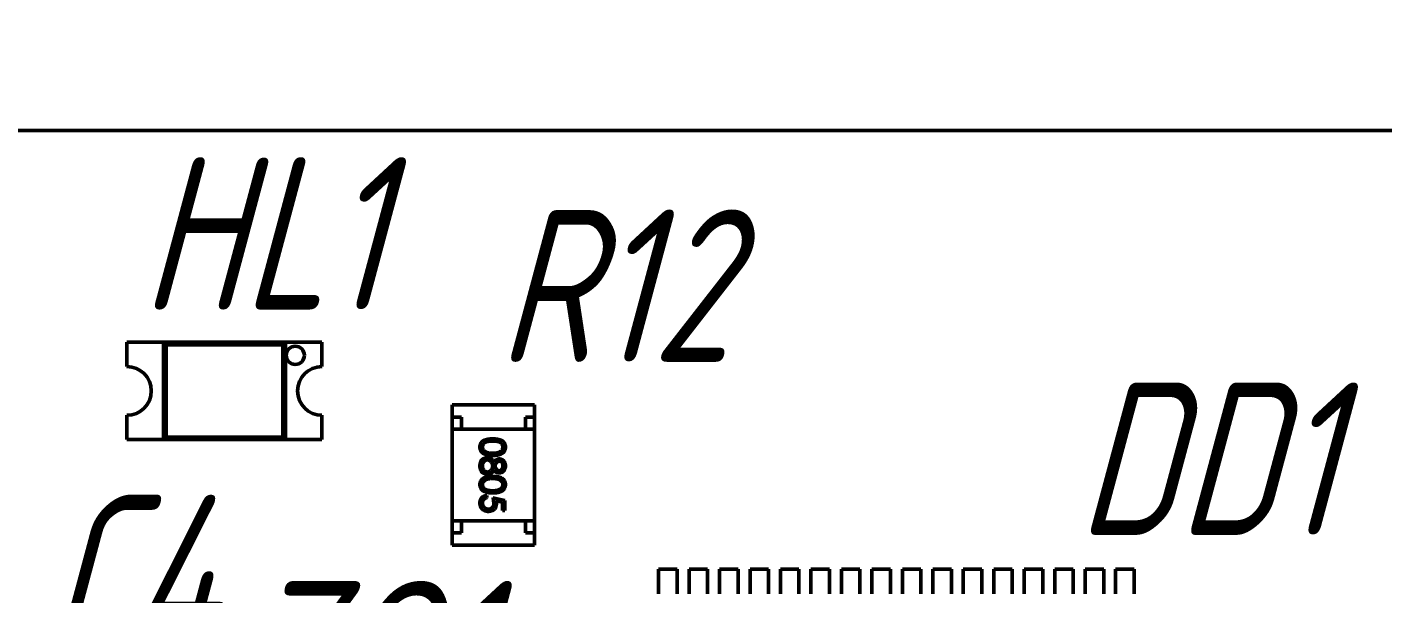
# Model space of a CAD drawing. Header units: millimetres. Extents: x -194 to 1085, y -28 to 392.
# Drawn here: x 626.27 to 670.77, y 318.46 to 337.05 of the extents above; entities that cross this region are included whole.
import ezdxf

# ---------------------------------------------------------------- set-up
doc = ezdxf.new("R2010")
doc.units = ezdxf.units.MM
doc.layers.add('Tonk', color=7, linetype='Continuous', lineweight=15)
doc.layers.add('Видимый контур (ГОСТ)', color=7, linetype='Continuous', lineweight=50)
doc.styles.get("Standard").update_dxf_attribs({"font": '', "width": 0.8, "oblique": 15})
doc.styles.get('Standard').set_extended_font_data('GOST type B')
doc.dimstyles.new('ISO-25', dxfattribs={"dimtxt": 3.5, "dimasz": 4, "dimexe": 1.25, "dimexo": 0, "dimtad": 1, "dimtxsty": 'Standard', "dimcen": 2.5, "dimadec": 0, "dimazin": 0, "dimtfac": 1, "dimtmove": 0, "dimatfit": 3, "dimfxl": 1, "dimarcsym": 0})

# ---------------------------------------------------------------- blocks, each defined once
blk = doc.blocks.new('*D68')
at = {"layer": 'Defpoints', "color": 0, "transparency": 16777216}
for p in [(824.285, 360.635), (595.938, 324.786), (824.285, 322.368)]:
    blk.add_point(p, dxfattribs=at)
at = {"layer": 'Tonk', "color": 0, "lineweight": -2, "transparency": 16777216}
for p, q in [((595.938, 324.786), (595.938, 361.885)), ((824.285, 322.368), (824.285, 361.885)), ((599.938, 360.635), (820.285, 360.635))]:
    blk.add_line(p, q, dxfattribs=at)
at = {"layer": 'Tonk', "color": 0, "transparency": 16777216}
for points in [[(599.938, 361.301), (599.938, 359.968), (595.938, 360.635)], [(820.285, 361.301), (820.285, 359.968), (824.285, 360.635)]]:
    blk.add_solid(points, dxfattribs=at)
at = {"layer": 'Tonk', "color": 0, "transparency": 16777216, "insert": (709.652, 366.26), "char_height": 10, "attachment_point": 5}
blk.add_mtext('120*', dxfattribs=at)
blk = doc.blocks.new('*D69')
at = {"layer": 'Defpoints', "color": 0, "transparency": 16777216}
for p in [(604.798, 333.644), (546.471, 226.236), (640.469, 226.236)]:
    blk.add_point(p, dxfattribs=at)
at = {"layer": 'Tonk', "color": 0, "lineweight": -2, "transparency": 16777216}
for p, q in [((604.798, 333.644), (545.221, 333.644)), ((546.471, 329.644), (546.471, 230.236)), ((640.469, 226.236), (545.221, 226.236))]:
    blk.add_line(p, q, dxfattribs=at)
at = {"layer": 'Tonk', "color": 0, "transparency": 16777216}
for points in [[(545.804, 329.644), (547.137, 329.644), (546.471, 333.644)], [(545.804, 230.236), (547.137, 230.236), (546.471, 226.236)]]:
    blk.add_solid(points, dxfattribs=at)
at = {"layer": 'Tonk', "color": 0, "transparency": 16777216, "insert": (540.846, 278.93), "char_height": 10, "attachment_point": 5, "rotation": 90}
blk.add_mtext('57*', dxfattribs=at)
blk = doc.blocks.new('*D74')
at = {"layer": 'Defpoints', "color": 0, "transparency": 16777216}
for p in [(812.928, 346.323), (601.248, 330.656), (812.928, 330.656)]:
    blk.add_point(p, dxfattribs=at)
at = {"layer": 'Tonk', "color": 0, "lineweight": -2, "transparency": 16777216}
for p, q in [((601.248, 330.656), (601.248, 347.573)), ((812.928, 330.656), (812.928, 347.573)), ((605.248, 346.323), (808.928, 346.323))]:
    blk.add_line(p, q, dxfattribs=at)
at = {"layer": 'Tonk', "color": 0, "transparency": 16777216}
for points in [[(605.248, 346.99), (605.248, 345.657), (601.248, 346.323)], [(808.928, 346.99), (808.928, 345.657), (812.928, 346.323)]]:
    blk.add_solid(points, dxfattribs=at)
at = {"layer": 'Tonk', "color": 0, "transparency": 16777216, "insert": (707.088, 351.948), "char_height": 10, "attachment_point": 5}
blk.add_mtext('110*', dxfattribs=at)

msp = doc.modelspace()

# ---------------------------------------------------------------- linework, layer by layer
at = {"layer": 'Видимый контур (ГОСТ)'}
for p, q in [((604.60784, 333.6561), (810.92784, 333.6561)), ((629.54792, 325.91627), (629.54792, 326.71627)), ((629.54792, 326.71627), (630.74792, 326.71627)), ((630.74792, 326.71627), (634.74792, 326.71627)), ((630.74792, 323.51627), (630.74792, 326.71627)), ((630.74792, 326.71627), (630.83178, 326.63242)), ((630.83178, 326.63242), (634.66407, 326.63242)), ((630.83178, 323.60012), (630.83178, 326.63242)), ((634.66407, 326.63242), (634.74792, 326.71627)), ((634.66407, 323.60012), (634.66407, 326.63242)), ((635.94792, 326.71627), (634.74792, 326.71627)), ((634.74792, 326.71627), (634.74792, 323.51627)), ((635.94792, 325.91627), (635.94792, 326.71627)), ((640.22784, 324.65609), (642.92784, 324.65609)), ((640.22784, 324.65609), (640.22784, 324.25609)), ((642.92784, 324.65609), (642.92784, 324.25609)), ((629.54792, 324.31627), (629.54792, 323.51627)), ((635.94792, 323.51627), (635.94792, 324.31627)), ((640.22784, 324.25609), (640.22784, 323.85609)), ((640.52784, 324.25609), (640.22784, 324.25609)), ((640.52784, 323.85609), (640.52784, 324.25609)), ((642.62784, 324.25609), (642.62784, 323.85609)), ((642.92784, 324.25609), (642.62784, 324.25609)), ((642.92784, 323.85609), (642.92784, 324.25609)), ((629.54792, 323.51627), (630.74792, 323.51627)), ((630.83178, 323.60012), (630.74792, 323.51627)), ((634.74792, 323.51627), (630.74792, 323.51627)), ((634.66407, 323.60012), (630.83178, 323.60012)), ((634.74792, 323.51627), (634.66407, 323.60012)), ((634.74792, 323.51627), (635.94792, 323.51627)), ((642.92784, 323.85609), (640.22784, 323.85609)), ((640.22784, 320.85609), (640.22784, 323.85609)), ((640.52784, 323.85609), (642.62784, 323.85609)), ((642.92784, 320.85609), (642.92784, 323.85609)), ((641.35732, 321.68491), (641.35732, 321.61312)), ((641.55219, 321.60286), (641.95219, 321.52081)), ((641.87014, 321.46472), (641.65972, 321.50783)), ((641.87014, 321.19261), (641.87014, 321.46472)), ((641.95219, 321.52081), (641.95219, 321.19261)), ((640.22784, 320.85609), (640.22784, 320.45609)), ((642.92784, 320.85609), (640.22784, 320.85609)), ((640.52784, 320.85609), (642.62784, 320.85609)), ((640.52784, 320.45609), (640.52784, 320.85609)), ((641.95219, 321.19261), (641.87014, 321.19261)), ((642.62784, 320.85609), (642.62784, 320.45609)), ((642.92784, 320.45609), (642.92784, 320.85609)), ((640.22784, 320.45609), (640.52784, 320.45609)), ((640.22784, 320.05609), (640.22784, 320.45609)), ((642.62784, 320.45609), (642.92784, 320.45609)), ((642.92784, 320.05609), (642.92784, 320.45609)), ((640.22784, 320.05609), (642.92784, 320.05609)), ((646.99785, 319.26791), (647.60585, 319.26791)), ((646.99785, 319.01391), (646.99785, 319.26791)), ((647.60585, 319.26791), (647.60585, 319.01391)), ((647.99785, 319.26791), (648.60585, 319.26791)), ((647.99785, 319.01391), (647.99785, 319.26791)), ((648.60585, 319.26791), (648.60585, 319.01391)), ((648.99785, 319.26791), (649.60585, 319.26791)), ((648.99785, 319.01391), (648.99785, 319.26791)), ((649.60585, 319.26791), (649.60585, 319.01391)), ((649.99785, 319.26791), (650.60585, 319.26791)), ((649.99785, 319.01391), (649.99785, 319.26791)), ((650.60585, 319.26791), (650.60585, 319.01391)), ((650.99785, 319.26791), (651.60585, 319.26791)), ((650.99785, 319.01391), (650.99785, 319.26791)), ((651.60585, 319.26791), (651.60585, 319.01391)), ((651.99785, 319.26791), (652.60585, 319.26791)), ((651.99785, 319.01391), (651.99785, 319.26791)), ((652.60585, 319.26791), (652.60585, 319.01391)), ((652.99785, 319.26791), (653.60585, 319.26791)), ((652.99785, 319.01391), (652.99785, 319.26791)), ((653.60585, 319.26791), (653.60585, 319.01391)), ((653.99785, 319.26791), (654.60585, 319.26791)), ((653.99785, 319.01391), (653.99785, 319.26791)), ((654.60585, 319.26791), (654.60585, 319.01391)), ((654.99785, 319.26791), (655.60585, 319.26791)), ((654.99785, 319.01391), (654.99785, 319.26791)), ((655.60585, 319.26791), (655.60585, 319.01391)), ((655.99785, 319.26791), (656.60585, 319.26791)), ((655.99785, 319.01391), (655.99785, 319.26791)), ((656.60585, 319.26791), (656.60585, 319.01391)), ((656.99785, 319.26791), (657.60585, 319.26791)), ((656.99785, 319.01391), (656.99785, 319.26791)), ((657.60585, 319.26791), (657.60585, 319.01391)), ((657.99785, 319.26791), (658.60585, 319.26791)), ((657.99785, 319.01391), (657.99785, 319.26791)), ((658.60585, 319.26791), (658.60585, 319.01391)), ((658.99785, 319.26791), (659.60585, 319.26791)), ((658.99785, 319.01391), (658.99785, 319.26791)), ((659.60585, 319.26791), (659.60585, 319.01391)), ((659.99785, 319.26791), (660.60585, 319.26791)), ((659.99785, 319.01391), (659.99785, 319.26791)), ((660.60585, 319.26791), (660.60585, 319.01391)), ((660.99785, 319.26791), (661.60585, 319.26791)), ((660.99785, 319.01391), (660.99785, 319.26791)), ((661.60585, 319.26791), (661.60585, 319.01391)), ((661.99785, 319.26791), (662.60585, 319.26791)), ((661.99785, 319.01391), (661.99785, 319.26791)), ((662.60585, 319.26791), (662.60585, 319.01391)), ((646.99785, 318.55391), (646.99785, 319.01391)), ((647.60585, 319.01391), (647.60585, 318.55391)), ((647.99785, 318.55391), (647.99785, 319.01391)), ((648.60585, 319.01391), (648.60585, 318.55391)), ((648.99785, 318.55391), (648.99785, 319.01391)), ((649.60585, 319.01391), (649.60585, 318.55391)), ((649.99785, 318.55391), (649.99785, 319.01391)), ((650.60585, 319.01391), (650.60585, 318.55391)), ((650.99785, 318.55391), (650.99785, 319.01391)), ((651.60585, 319.01391), (651.60585, 318.55391)), ((651.99785, 318.55391), (651.99785, 319.01391)), ((652.60585, 319.01391), (652.60585, 318.55391)), ((652.99785, 318.55391), (652.99785, 319.01391)), ((653.60585, 319.01391), (653.60585, 318.55391)), ((653.99785, 318.55391), (653.99785, 319.01391)), ((654.60585, 319.01391), (654.60585, 318.55391)), ((654.99785, 318.55391), (654.99785, 319.01391)), ((655.60585, 319.01391), (655.60585, 318.55391)), ((655.99785, 318.55391), (655.99785, 319.01391)), ((656.60585, 319.01391), (656.60585, 318.55391)), ((656.99785, 318.55391), (656.99785, 319.01391)), ((657.60585, 319.01391), (657.60585, 318.55391)), ((657.99785, 318.55391), (657.99785, 319.01391)), ((658.60585, 319.01391), (658.60585, 318.55391)), ((658.99785, 318.55391), (658.99785, 319.01391)), ((659.60585, 319.01391), (659.60585, 318.55391)), ((659.99785, 318.55391), (659.99785, 319.01391)), ((660.60585, 319.01391), (660.60585, 318.55391)), ((660.99785, 318.55391), (660.99785, 319.01391)), ((661.60585, 319.01391), (661.60585, 318.55391)), ((661.99785, 318.55391), (661.99785, 319.01391)), ((662.60585, 319.01391), (662.60585, 318.55391)), ((646.99785, 318.45558), (646.99785, 318.55391)), ((647.60585, 318.55391), (647.60585, 318.45558)), ((647.99785, 318.45558), (647.99785, 318.55391)), ((648.60585, 318.55391), (648.60585, 318.45558)), ((648.99785, 318.45558), (648.99785, 318.55391)), ((649.60585, 318.55391), (649.60585, 318.45558)), ((649.99785, 318.45558), (649.99785, 318.55391)), ((650.60585, 318.55391), (650.60585, 318.45558)), ((650.99785, 318.45558), (650.99785, 318.55391)), ((651.60585, 318.55391), (651.60585, 318.45558)), ((651.99785, 318.45558), (651.99785, 318.55391)), ((652.60585, 318.55391), (652.60585, 318.45558)), ((652.99785, 318.45558), (652.99785, 318.55391)), ((653.60585, 318.55391), (653.60585, 318.45558)), ((653.99785, 318.45558), (653.99785, 318.55391)), ((654.60585, 318.55391), (654.60585, 318.45558)), ((654.99785, 318.45558), (654.99785, 318.55391)), ((655.60585, 318.55391), (655.60585, 318.45558)), ((655.99785, 318.45558), (655.99785, 318.55391)), ((656.60585, 318.55391), (656.60585, 318.45558)), ((656.99785, 318.45558), (656.99785, 318.55391)), ((657.60585, 318.55391), (657.60585, 318.45558)), ((657.99785, 318.45558), (657.99785, 318.55391)), ((658.60585, 318.55391), (658.60585, 318.45558)), ((658.99785, 318.45558), (658.99785, 318.55391)), ((659.60585, 318.55391), (659.60585, 318.45558)), ((659.99785, 318.45558), (659.99785, 318.55391)), ((660.60585, 318.55391), (660.60585, 318.45558)), ((660.99785, 318.45558), (660.99785, 318.55391)), ((661.60585, 318.55391), (661.60585, 318.45558)), ((661.99785, 318.45558), (661.99785, 318.55391)), ((662.60585, 318.55391), (662.60585, 318.45558))]:
    msp.add_line(p, q, dxfattribs=at)
msp.add_circle((635.07347, 326.28384), 0.29882, dxfattribs=at)
for centre, start, end in [((629.54792, 325.11627), 270.000005, 90.000005), ((635.94792, 325.11627), 90.000005, 270.000005)]:
    msp.add_arc(centre, 0.8, start, end, dxfattribs=at)
for points, knots in [([(641.13168, 323.27386), (641.13178, 323.28017), (641.13199, 323.29261), (641.13417, 323.31104), (641.13766, 323.32893), (641.14256, 323.34637), (641.14855, 323.36345), (641.15636, 323.37993), (641.16535, 323.396), (641.17559, 323.4116), (641.18732, 323.42646), (641.20029, 323.44066), (641.21483, 323.45383), (641.23071, 323.46609), (641.24779, 323.47774), (641.26629, 323.48846), (641.28613, 323.49837), (641.30746, 323.50743), (641.33059, 323.51547), (641.35576, 323.52256), (641.38322, 323.52817), (641.41273, 323.53296), (641.44443, 323.53683), (641.47833, 323.53947), (641.5144, 323.5411), (641.53915, 323.54125), (641.55187, 323.54132)], [0, 0, 0, 0, 0.03378715, 0.06662166, 0.09928488, 0.13136117, 0.16358519, 0.19610393, 0.22890225, 0.26215806, 0.29599122, 0.33021785, 0.36505983, 0.40095074, 0.43762038, 0.47570753, 0.51538069, 0.55641354, 0.59976483, 0.64642416, 0.69643144, 0.74978152, 0.80657331, 0.86743553, 0.93188675, 1, 1, 1, 1]), ([(641.55187, 323.54132), (641.56469, 323.54125), (641.5896, 323.5411), (641.62589, 323.53948), (641.65994, 323.53679), (641.69174, 323.5331), (641.72131, 323.52861), (641.74857, 323.52262), (641.77363, 323.51581), (641.79659, 323.50791), (641.81775, 323.499), (641.8375, 323.4893), (641.85582, 323.47843), (641.873, 323.467), (641.88875, 323.45457), (641.90329, 323.44147), (641.9163, 323.4272), (641.92815, 323.41225), (641.93854, 323.39647), (641.94769, 323.38033), (641.95551, 323.3637), (641.96165, 323.34654), (641.96673, 323.32901), (641.9702, 323.31104), (641.97239, 323.29261), (641.97259, 323.28017), (641.9727, 323.27386)], [0, 0, 0, 0, 0.06859462, 0.13324604, 0.19431259, 0.25127922, 0.30451344, 0.35423491, 0.40048059, 0.44341075, 0.48401487, 0.5232523, 0.56104237, 0.59790024, 0.63351849, 0.66831435, 0.70249567, 0.73668535, 0.77029317, 0.80343726, 0.83591295, 0.86846025, 0.90084654, 0.93346652, 0.96625758, 1, 1, 1, 1]), ([(641.55187, 322.99773), (641.53963, 322.99788), (641.5158, 322.99817), (641.48093, 322.99968), (641.44802, 323.00264), (641.41698, 323.00634), (641.38793, 323.01148), (641.36079, 323.01779), (641.33543, 323.02479), (641.31207, 323.03344), (641.29036, 323.0429), (641.2701, 323.0532), (641.25109, 323.06424), (641.23349, 323.07626), (641.21717, 323.08907), (641.20243, 323.10295), (641.1889, 323.1175), (641.17687, 323.13291), (641.16634, 323.149), (641.15692, 323.16545), (641.14932, 323.18254), (641.1428, 323.1999), (641.13781, 323.21775), (641.13437, 323.2361), (641.13195, 323.25483), (641.13177, 323.26749), (641.13168, 323.27386)], [0, 0, 0, 0, 0.06506329, 0.12677317, 0.18551576, 0.24076468, 0.2929798, 0.34225037, 0.38891929, 0.43277566, 0.47462843, 0.51477469, 0.55360589, 0.59142641, 0.62802812, 0.66380363, 0.69898434, 0.73359149, 0.76762847, 0.80120835, 0.83426384, 0.86698069, 0.89971974, 0.93270191, 0.96617588, 1, 1, 1, 1]), ([(641.55219, 323.46953), (641.5415, 323.4695), (641.52076, 323.46945), (641.49063, 323.46806), (641.46252, 323.46618), (641.43641, 323.46375), (641.41237, 323.46013), (641.39025, 323.45609), (641.37017, 323.45116), (641.35198, 323.44533), (641.33537, 323.4387), (641.31992, 323.43145), (641.30544, 323.42366), (641.29206, 323.41495), (641.27974, 323.40546), (641.26826, 323.39541), (641.25802, 323.38442), (641.24574, 323.36922), (641.23305, 323.34915), (641.222, 323.32387), (641.21505, 323.29789), (641.21417, 323.28025), (641.21373, 323.27145)], [0, 0, 0, 0, 0.07295107, 0.14158369, 0.20592646, 0.26530136, 0.32059723, 0.3718165, 0.41878977, 0.46169873, 0.50213358, 0.54080432, 0.57818053, 0.61429687, 0.64967824, 0.68429946, 0.71835895, 0.75208086, 0.81765244, 0.87972208, 0.93996556, 1, 1, 1, 1]), ([(641.21373, 323.27145), (641.21409, 323.26259), (641.21482, 323.24489), (641.22186, 323.21903), (641.23248, 323.19393), (641.24504, 323.17426), (641.257, 323.15929), (641.2672, 323.14857), (641.27862, 323.13872), (641.29094, 323.12939), (641.3044, 323.12083), (641.31892, 323.11304), (641.33456, 323.10593), (641.34548, 323.10189), (641.35107, 323.09982)], [0, 0, 0, 0, 0.1128134, 0.22539388, 0.33959481, 0.45967541, 0.52173519, 0.58392584, 0.64817414, 0.71388104, 0.78100445, 0.85145093, 0.92405069, 1, 1, 1, 1]), ([(641.35107, 323.09982), (641.3582, 323.09741), (641.3727, 323.09251), (641.39518, 323.0862), (641.41877, 323.08123), (641.44332, 323.07676), (641.46903, 323.0737), (641.49579, 323.07125), (641.52365, 323.0698), (641.54257, 323.06962), (641.55219, 323.06953)], [0, 0, 0, 0, 0.11058834, 0.22454175, 0.34250349, 0.4643241, 0.59075603, 0.72222748, 0.85884284, 1, 1, 1, 1]), ([(641.9727, 323.27386), (641.97259, 323.26749), (641.97237, 323.25484), (641.97024, 323.23613), (641.9667, 323.21786), (641.96169, 323.2001), (641.95547, 323.1827), (641.94768, 323.1658), (641.93861, 323.14929), (641.92796, 323.13344), (641.91607, 323.11808), (641.90264, 323.10358), (641.8878, 323.08994), (641.8717, 323.07698), (641.85403, 323.06508), (641.83511, 323.05375), (641.8146, 323.04361), (641.79284, 323.03384), (641.76924, 323.02541), (641.74392, 323.01781), (641.71659, 323.01166), (641.68739, 323.00655), (641.65621, 323.00258), (641.62312, 322.99969), (641.5881, 322.99817), (641.56416, 322.99788), (641.55187, 322.99773)], [0, 0, 0, 0, 0.03378812, 0.06719393, 0.09986241, 0.13256661, 0.16515117, 0.19791319, 0.231319, 0.26508328, 0.29925531, 0.33439857, 0.36994282, 0.40628356, 0.44406382, 0.48299771, 0.52335445, 0.56553659, 0.60961292, 0.65639081, 0.70588549, 0.7583245, 0.81383178, 0.87279456, 0.93472223, 1, 1, 1, 1]), ([(641.89065, 323.27145), (641.89019, 323.2803), (641.88926, 323.29801), (641.8827, 323.32417), (641.87127, 323.34925), (641.85871, 323.36919), (641.84674, 323.38447), (641.83637, 323.39523), (641.82502, 323.40532), (641.81259, 323.41462), (641.79922, 323.42333), (641.78482, 323.43132), (641.76932, 323.43853), (641.75272, 323.44517), (641.73453, 323.45102), (641.71447, 323.45584), (641.69242, 323.46029), (641.66826, 323.46345), (641.64214, 323.46625), (641.61396, 323.46805), (641.58377, 323.46945), (641.56293, 323.4695), (641.55219, 323.46953)], [0, 0, 0, 0, 0.06038662, 0.12088325, 0.18275462, 0.24781103, 0.2812991, 0.31508762, 0.3497024, 0.38485658, 0.4209662, 0.45851119, 0.49717472, 0.53760205, 0.58050302, 0.62746754, 0.67838821, 0.73398322, 0.7937467, 0.85771367, 0.92669786, 1, 1, 1, 1]), ([(641.55219, 323.06953), (641.5618, 323.06965), (641.58061, 323.0699), (641.60816, 323.07084), (641.63432, 323.07327), (641.65922, 323.07597), (641.6827, 323.07994), (641.70498, 323.08423), (641.72577, 323.08999), (641.74539, 323.09614), (641.76363, 323.10319), (641.78057, 323.11094), (641.79629, 323.11922), (641.81075, 323.12821), (641.82402, 323.13781), (641.83582, 323.14827), (641.84653, 323.15917), (641.85875, 323.17444), (641.87121, 323.19444), (641.88267, 323.21932), (641.88926, 323.24521), (641.89019, 323.26271), (641.89065, 323.27145)], [0, 0, 0, 0, 0.0656812, 0.12848646, 0.18817513, 0.24510613, 0.29944842, 0.35082294, 0.39994168, 0.44667174, 0.49125453, 0.53337634, 0.57385275, 0.61252631, 0.64959714, 0.68553204, 0.72010579, 0.75383766, 0.81892542, 0.88049346, 0.94031133, 1, 1, 1, 1]), ([(641.13168, 322.65527), (641.13194, 322.66601), (641.13245, 322.68692), (641.13592, 322.71736), (641.14201, 322.74573), (641.15034, 322.7722), (641.16118, 322.79661), (641.17467, 322.81889), (641.19026, 322.83937), (641.20841, 322.85741), (641.22785, 322.87343), (641.24791, 322.88751), (641.26859, 322.8992), (641.28957, 322.90911), (641.31116, 322.91669), (641.33324, 322.92194), (641.35577, 322.92527), (641.37098, 322.92572), (641.37863, 322.92594)], [0, 0, 0, 0, 0.07855643, 0.15286284, 0.22355969, 0.29037494, 0.35540307, 0.41829116, 0.48038856, 0.54307262, 0.60492394, 0.66439831, 0.72194255, 0.77837489, 0.83382994, 0.88886124, 0.94408894, 1, 1, 1, 1]), ([(641.2195, 322.44293), (641.2125, 322.44929), (641.1986, 322.46194), (641.18056, 322.4836), (641.16539, 322.50738), (641.15303, 322.53317), (641.14341, 322.56092), (641.1365, 322.59061), (641.13254, 322.62231), (641.13197, 322.64409), (641.13168, 322.65527)], [0, 0, 0, 0, 0.11928345, 0.23709288, 0.35479604, 0.4745763, 0.59746007, 0.72492615, 0.8588832, 1, 1, 1, 1]), ([(641.37623, 322.85414), (641.36904, 322.85383), (641.35479, 322.85321), (641.33372, 322.84831), (641.31333, 322.84044), (641.29378, 322.82946), (641.2755, 322.81587), (641.25957, 322.79915), (641.24542, 322.78036), (641.23397, 322.75884), (641.22483, 322.73534), (641.21853, 322.70985), (641.21436, 322.68275), (641.21394, 322.66404), (641.21373, 322.65446)], [0, 0, 0, 0, 0.07489821, 0.14859629, 0.22447123, 0.30232274, 0.38191862, 0.4611487, 0.54241712, 0.62671608, 0.71459683, 0.80490292, 0.90012725, 1, 1, 1, 1]), ([(641.21373, 322.65446), (641.21387, 322.64698), (641.21415, 322.63239), (641.21662, 322.61112), (641.22054, 322.59104), (641.22624, 322.5722), (641.2332, 322.55438), (641.24216, 322.53789), (641.25234, 322.52231), (641.26442, 322.5084), (641.27733, 322.49573), (641.291, 322.48468), (641.30505, 322.47509), (641.3198, 322.46756), (641.33498, 322.46155), (641.35071, 322.45722), (641.36705, 322.45455), (641.37814, 322.45428), (641.38376, 322.45414)], [0, 0, 0, 0, 0.07655893, 0.14916135, 0.21882685, 0.28556714, 0.35031311, 0.41412515, 0.47717916, 0.54036802, 0.60220239, 0.66203365, 0.71993441, 0.77590743, 0.83111486, 0.88666745, 0.94255236, 1, 1, 1, 1]), ([(641.55219, 322.64982), (641.55206, 322.65693), (641.55181, 322.67089), (641.54905, 322.69134), (641.5452, 322.71096), (641.53937, 322.72969), (641.53178, 322.74753), (641.52265, 322.76456), (641.51186, 322.78067), (641.49955, 322.79562), (641.48628, 322.80927), (641.47223, 322.82124), (641.45766, 322.83142), (641.4424, 322.83961), (641.42675, 322.84633), (641.41034, 322.85074), (641.39347, 322.85357), (641.38201, 322.85395), (641.37623, 322.85414)], [0, 0, 0, 0, 0.07126869, 0.13981179, 0.20649743, 0.27153524, 0.33608183, 0.40052839, 0.46498384, 0.53005031, 0.59442341, 0.65558271, 0.71484911, 0.77211506, 0.82899921, 0.88512216, 0.94207935, 1, 1, 1, 1]), ([(641.37863, 322.92594), (641.38424, 322.92581), (641.39534, 322.92555), (641.41173, 322.92374), (641.42768, 322.92083), (641.44326, 322.91689), (641.45834, 322.91154), (641.473, 322.90509), (641.48726, 322.89756), (641.5012, 322.88886), (641.51461, 322.87873), (641.52773, 322.86726), (641.54035, 322.85423), (641.55263, 322.83977), (641.56478, 322.82405), (641.57616, 322.80667), (641.58755, 322.78808), (641.59437, 322.77486), (641.59786, 322.76809)], [0, 0, 0, 0, 0.05885359, 0.11631546, 0.17267484, 0.22878039, 0.28458036, 0.34025651, 0.39662981, 0.45350726, 0.51231819, 0.57264844, 0.63602194, 0.70236295, 0.77148306, 0.84418448, 0.92006979, 1, 1, 1, 1]), ([(641.38376, 322.45414), (641.38922, 322.45435), (641.39998, 322.45476), (641.41592, 322.45735), (641.43133, 322.4619), (641.44638, 322.46815), (641.46077, 322.47647), (641.47488, 322.48626), (641.48831, 322.49807), (641.50117, 322.51143), (641.51306, 322.52598), (641.52358, 322.54144), (641.53243, 322.55771), (641.53964, 322.57473), (641.5453, 322.59248), (641.54926, 322.61095), (641.55175, 322.63014), (641.55204, 322.64319), (641.55219, 322.64982)], [0, 0, 0, 0, 0.05733943, 0.11306333, 0.16918145, 0.22577456, 0.2838263, 0.34345428, 0.40590696, 0.47139226, 0.53800283, 0.60306356, 0.66760183, 0.73222544, 0.79700481, 0.86304799, 0.93035699, 1, 1, 1, 1]), ([(641.59786, 322.76809), (641.60292, 322.77736), (641.61272, 322.79533), (641.63072, 322.81912), (641.65021, 322.83955), (641.67161, 322.85606), (641.69425, 322.86906), (641.71799, 322.87798), (641.74238, 322.88402), (641.75904, 322.88461), (641.76741, 322.88491)], [0, 0, 0, 0, 0.14586006, 0.2824259, 0.4108504, 0.53502942, 0.65470108, 0.77013343, 0.88455584, 1, 1, 1, 1]), ([(641.76629, 322.81312), (641.76211, 322.81296), (641.75386, 322.81265), (641.74166, 322.81025), (641.72968, 322.80667), (641.71819, 322.80104), (641.70681, 322.79428), (641.6958, 322.78594), (641.68514, 322.776), (641.67491, 322.76479), (641.66533, 322.75258), (641.65702, 322.73965), (641.65006, 322.72615), (641.64427, 322.71223), (641.63977, 322.69775), (641.63658, 322.68278), (641.6346, 322.66734), (641.63436, 322.65687), (641.63424, 322.65158)], [0, 0, 0, 0, 0.05456395, 0.1078262, 0.16192371, 0.2175097, 0.27449833, 0.33481476, 0.39755495, 0.46475458, 0.53290121, 0.60009721, 0.66535416, 0.73108363, 0.79688349, 0.86329159, 0.93083122, 1, 1, 1, 1]), ([(641.63424, 322.65158), (641.63444, 322.64478), (641.63484, 322.63125), (641.63853, 322.6113), (641.64433, 322.5919), (641.65228, 322.57326), (641.66225, 322.55587), (641.67419, 322.54036), (641.68782, 322.52688), (641.70293, 322.51555), (641.71901, 322.50677), (641.73515, 322.49994), (641.75151, 322.49595), (641.76248, 322.49543), (641.76789, 322.49517)], [0, 0, 0, 0, 0.08968994, 0.17849401, 0.26683775, 0.35655818, 0.44533425, 0.53080584, 0.61407622, 0.69770709, 0.77914195, 0.85535359, 0.92855682, 1, 1, 1, 1]), ([(641.9727, 322.65046), (641.97237, 322.64029), (641.97172, 322.62023), (641.96628, 322.59074), (641.9572, 322.56253), (641.94488, 322.53569), (641.92971, 322.5107), (641.91133, 322.48862), (641.89073, 322.46912), (641.86766, 322.45298), (641.84327, 322.43969), (641.81776, 322.43043), (641.79167, 322.4245), (641.77401, 322.42375), (641.76517, 322.42338)], [0, 0, 0, 0, 0.08940971, 0.17630576, 0.2626259, 0.34944573, 0.43549826, 0.51892813, 0.60135466, 0.68425642, 0.76580674, 0.84487687, 0.92227979, 1, 1, 1, 1]), ([(641.89065, 322.65446), (641.8905, 322.66008), (641.89021, 322.67106), (641.88869, 322.68715), (641.88573, 322.70246), (641.88179, 322.71714), (641.87646, 322.73099), (641.8702, 322.74419), (641.86259, 322.75652), (641.85405, 322.76814), (641.84466, 322.7786), (641.83487, 322.78788), (641.8245, 322.79559), (641.8138, 322.80213), (641.80246, 322.80689), (641.79081, 322.81044), (641.77873, 322.81285), (641.77047, 322.81303), (641.76629, 322.81312)], [0, 0, 0, 0, 0.07524331, 0.14720881, 0.21644709, 0.28402504, 0.35065545, 0.41503132, 0.47962983, 0.54465163, 0.60804424, 0.66782757, 0.72511425, 0.78099171, 0.835527, 0.88943815, 0.94407209, 1, 1, 1, 1]), ([(641.76741, 322.88491), (641.77594, 322.88454), (641.79307, 322.88379), (641.81858, 322.87771), (641.84364, 322.86781), (641.86812, 322.85434), (641.89119, 322.83757), (641.91189, 322.81744), (641.93002, 322.79445), (641.94523, 322.7687), (641.95762, 322.74099), (641.96616, 322.71175), (641.97175, 322.68149), (641.97238, 322.6609), (641.9727, 322.65046)], [0, 0, 0, 0, 0.07405843, 0.14887035, 0.22666767, 0.30773476, 0.3911572, 0.47392936, 0.55792775, 0.64498929, 0.73336406, 0.82109204, 0.90928721, 1, 1, 1, 1]), ([(641.76789, 322.49517), (641.77169, 322.49529), (641.77924, 322.49553), (641.79038, 322.49752), (641.80126, 322.50081), (641.81199, 322.50526), (641.8224, 322.51111), (641.83266, 322.51805), (641.84253, 322.52648), (641.85226, 322.53594), (641.86126, 322.54667), (641.86918, 322.55865), (641.8759, 322.57182), (641.88136, 322.58617), (641.88546, 322.60165), (641.88854, 322.6182), (641.89027, 322.63595), (641.89052, 322.64816), (641.89065, 322.65446)], [0, 0, 0, 0, 0.05090244, 0.10103404, 0.15108382, 0.20306199, 0.25624843, 0.31084671, 0.3687691, 0.43001504, 0.49251965, 0.55604872, 0.62199568, 0.69019237, 0.76138485, 0.83635622, 0.91548701, 1, 1, 1, 1]), ([(641.13168, 322.04309), (641.13178, 322.0494), (641.13199, 322.06184), (641.13417, 322.08027), (641.13766, 322.09817), (641.14256, 322.11561), (641.14855, 322.13268), (641.15636, 322.14916), (641.16535, 322.16523), (641.17559, 322.18084), (641.18732, 322.1957), (641.20029, 322.20989), (641.21483, 322.22306), (641.23071, 322.23532), (641.24779, 322.24697), (641.26629, 322.25769), (641.28613, 322.2676), (641.30746, 322.27666), (641.33059, 322.2847), (641.35576, 322.29179), (641.38322, 322.2974), (641.41273, 322.30219), (641.44443, 322.30606), (641.47833, 322.3087), (641.5144, 322.31034), (641.53915, 322.31048), (641.55187, 322.31055)], [0, 0, 0, 0, 0.03378715, 0.06662166, 0.09928488, 0.13136117, 0.16358519, 0.19610393, 0.22890225, 0.26215806, 0.29599122, 0.33021785, 0.36505983, 0.40095074, 0.43762038, 0.47570753, 0.51538069, 0.55641354, 0.59976483, 0.64642416, 0.69643144, 0.74978152, 0.80657331, 0.86743553, 0.93188675, 1, 1, 1, 1]), ([(641.55219, 322.23876), (641.5415, 322.23873), (641.52076, 322.23868), (641.49063, 322.2373), (641.46252, 322.23541), (641.43641, 322.23298), (641.41237, 322.22937), (641.39025, 322.22532), (641.37017, 322.22039), (641.35198, 322.21457), (641.33537, 322.20793), (641.31992, 322.20068), (641.30544, 322.1929), (641.29206, 322.18418), (641.27974, 322.17469), (641.26826, 322.16464), (641.25802, 322.15365), (641.24574, 322.13845), (641.23305, 322.11839), (641.222, 322.0931), (641.21505, 322.06712), (641.21417, 322.04948), (641.21373, 322.04068)], [0, 0, 0, 0, 0.07295107, 0.14158369, 0.20592646, 0.26530136, 0.32059723, 0.3718165, 0.41878977, 0.46169873, 0.50213358, 0.54080432, 0.57818053, 0.61429687, 0.64967824, 0.68429946, 0.71835895, 0.75208086, 0.81765244, 0.87972208, 0.93996556, 1, 1, 1, 1]), ([(641.3852, 322.38235), (641.3775, 322.38253), (641.36225, 322.38287), (641.33975, 322.38591), (641.3179, 322.39047), (641.2967, 322.39711), (641.27626, 322.40573), (641.25658, 322.41636), (641.23733, 322.42838), (641.22549, 322.43804), (641.2195, 322.44293)], [0, 0, 0, 0, 0.12815819, 0.25367314, 0.37732531, 0.49938455, 0.62291837, 0.74583939, 0.87139529, 1, 1, 1, 1]), ([(641.59786, 322.537), (641.59445, 322.53045), (641.58779, 322.51768), (641.57707, 322.49949), (641.56576, 322.48287), (641.55442, 322.46735), (641.54259, 322.45321), (641.53024, 322.4406), (641.51768, 322.42922), (641.50468, 322.4193), (641.49128, 322.41057), (641.47746, 322.40302), (641.46323, 322.39657), (641.44845, 322.39146), (641.43332, 322.38725), (641.41767, 322.38435), (641.40158, 322.38279), (641.39071, 322.3825), (641.3852, 322.38235)], [0, 0, 0, 0, 0.07952483, 0.15509998, 0.22721982, 0.2959105, 0.36205588, 0.42552012, 0.48581272, 0.54449471, 0.60145964, 0.65784059, 0.71397447, 0.76946795, 0.82612997, 0.88288536, 0.94070088, 1, 1, 1, 1]), ([(641.55187, 322.31055), (641.56469, 322.31048), (641.5896, 322.31033), (641.62589, 322.30871), (641.65994, 322.30602), (641.69174, 322.30233), (641.72131, 322.29785), (641.74857, 322.29185), (641.77363, 322.28504), (641.79659, 322.27714), (641.81775, 322.26823), (641.8375, 322.25853), (641.85582, 322.24766), (641.873, 322.23624), (641.88875, 322.2238), (641.90329, 322.2107), (641.9163, 322.19643), (641.92815, 322.18148), (641.93854, 322.1657), (641.94769, 322.14956), (641.95551, 322.13293), (641.96165, 322.11577), (641.96673, 322.09824), (641.9702, 322.08027), (641.97239, 322.06184), (641.97259, 322.0494), (641.9727, 322.04309)], [0, 0, 0, 0, 0.06859462, 0.13324604, 0.19431259, 0.25127922, 0.30451344, 0.35423491, 0.40048059, 0.44341075, 0.48401487, 0.5232523, 0.56104237, 0.59790024, 0.63351849, 0.66831435, 0.70249567, 0.73668535, 0.77029317, 0.80343726, 0.83591295, 0.86846025, 0.90084654, 0.93346652, 0.96625758, 1, 1, 1, 1]), ([(641.89065, 322.04068), (641.89019, 322.04953), (641.88926, 322.06724), (641.8827, 322.0934), (641.87127, 322.11848), (641.85871, 322.13842), (641.84674, 322.1537), (641.83637, 322.16446), (641.82502, 322.17456), (641.81259, 322.18385), (641.79922, 322.19256), (641.78482, 322.20055), (641.76932, 322.20776), (641.75272, 322.2144), (641.73453, 322.22025), (641.71447, 322.22507), (641.69242, 322.22952), (641.66826, 322.23268), (641.64214, 322.23548), (641.61396, 322.23728), (641.58377, 322.23868), (641.56293, 322.23873), (641.55219, 322.23876)], [0, 0, 0, 0, 0.06038662, 0.12088325, 0.18275462, 0.24781103, 0.2812991, 0.31508762, 0.3497024, 0.38485658, 0.4209662, 0.45851119, 0.49717472, 0.53760205, 0.58050302, 0.62746754, 0.67838821, 0.73398322, 0.7937467, 0.85771367, 0.92669786, 1, 1, 1, 1]), ([(641.76517, 322.42338), (641.75649, 322.4237), (641.73944, 322.42435), (641.71459, 322.42976), (641.69132, 322.43889), (641.66936, 322.45134), (641.64911, 322.46758), (641.63032, 322.48737), (641.61282, 322.51057), (641.60295, 322.52801), (641.59786, 322.537)], [0, 0, 0, 0, 0.12190404, 0.23941261, 0.3554101, 0.47209073, 0.59285898, 0.71870347, 0.85489238, 1, 1, 1, 1]), ([(641.55187, 321.76697), (641.53963, 321.76711), (641.5158, 321.7674), (641.48093, 321.76891), (641.44802, 321.77187), (641.41698, 321.77557), (641.38793, 321.78071), (641.36079, 321.78702), (641.33543, 321.79402), (641.31207, 321.80267), (641.29036, 321.81214), (641.2701, 321.82243), (641.25109, 321.83347), (641.23349, 321.84549), (641.21717, 321.8583), (641.20243, 321.87218), (641.1889, 321.88673), (641.17687, 321.90214), (641.16634, 321.91823), (641.15692, 321.93468), (641.14932, 321.95177), (641.1428, 321.96913), (641.13781, 321.98698), (641.13437, 322.00533), (641.13195, 322.02406), (641.13177, 322.03672), (641.13168, 322.04309)], [0, 0, 0, 0, 0.06506329, 0.12677317, 0.18551576, 0.24076468, 0.2929798, 0.34225037, 0.38891929, 0.43277566, 0.47462843, 0.51477469, 0.55360589, 0.59142641, 0.62802812, 0.66380363, 0.69898434, 0.73359149, 0.76762847, 0.80120835, 0.83426384, 0.86698069, 0.89971974, 0.93270191, 0.96617588, 1, 1, 1, 1]), ([(641.21373, 322.04068), (641.21409, 322.03182), (641.21482, 322.01412), (641.22186, 321.98827), (641.23248, 321.96316), (641.24504, 321.94349), (641.257, 321.92852), (641.2672, 321.9178), (641.27862, 321.90795), (641.29094, 321.89862), (641.3044, 321.89006), (641.31892, 321.88227), (641.33456, 321.87517), (641.34548, 321.87112), (641.35107, 321.86905)], [0, 0, 0, 0, 0.1128134, 0.22539388, 0.33959481, 0.45967541, 0.52173519, 0.58392584, 0.64817414, 0.71388104, 0.78100445, 0.85145093, 0.92405069, 1, 1, 1, 1]), ([(641.35107, 321.86905), (641.3582, 321.86664), (641.3727, 321.86174), (641.39518, 321.85543), (641.41877, 321.85046), (641.44332, 321.84599), (641.46903, 321.84293), (641.49579, 321.84048), (641.52365, 321.83903), (641.54257, 321.83885), (641.55219, 321.83876)], [0, 0, 0, 0, 0.11058834, 0.22454175, 0.34250349, 0.4643241, 0.59075603, 0.72222748, 0.85884284, 1, 1, 1, 1]), ([(641.9727, 322.04309), (641.97259, 322.03672), (641.97237, 322.02407), (641.97024, 322.00537), (641.9667, 321.98709), (641.96169, 321.96933), (641.95547, 321.95193), (641.94768, 321.93503), (641.93861, 321.91852), (641.92796, 321.90268), (641.91607, 321.88731), (641.90264, 321.87281), (641.8878, 321.85917), (641.8717, 321.84621), (641.85403, 321.83431), (641.83511, 321.82298), (641.8146, 321.81284), (641.79284, 321.80307), (641.76924, 321.79464), (641.74392, 321.78704), (641.71659, 321.78089), (641.68739, 321.77578), (641.65621, 321.77181), (641.62312, 321.76892), (641.5881, 321.7674), (641.56416, 321.76711), (641.55187, 321.76697)], [0, 0, 0, 0, 0.03378812, 0.06719393, 0.09986241, 0.13256661, 0.16515117, 0.19791319, 0.231319, 0.26508328, 0.29925531, 0.33439857, 0.36994282, 0.40628356, 0.44406382, 0.48299771, 0.52335445, 0.56553659, 0.60961292, 0.65639081, 0.70588549, 0.7583245, 0.81383178, 0.87279456, 0.93472223, 1, 1, 1, 1]), ([(641.55219, 321.83876), (641.5618, 321.83889), (641.58061, 321.83913), (641.60816, 321.84007), (641.63432, 321.8425), (641.65922, 321.8452), (641.6827, 321.84917), (641.70498, 321.85346), (641.72577, 321.85922), (641.74539, 321.86537), (641.76363, 321.87242), (641.78057, 321.88017), (641.79629, 321.88845), (641.81075, 321.89744), (641.82402, 321.90704), (641.83582, 321.9175), (641.84653, 321.9284), (641.85875, 321.94368), (641.87121, 321.96367), (641.88267, 321.98855), (641.88926, 322.01444), (641.89019, 322.03194), (641.89065, 322.04068)], [0, 0, 0, 0, 0.0656812, 0.12848646, 0.18817513, 0.24510613, 0.29944842, 0.35082294, 0.39994168, 0.44667174, 0.49125453, 0.53337634, 0.57385275, 0.61252631, 0.64959714, 0.68553204, 0.72010579, 0.75383766, 0.81892542, 0.88049346, 0.94031133, 1, 1, 1, 1]), ([(641.13168, 321.44084), (641.13183, 321.44881), (641.13214, 321.4645), (641.13539, 321.48747), (641.14005, 321.50958), (641.14705, 321.53064), (641.15583, 321.55084), (641.16691, 321.5699), (641.17948, 321.58833), (641.19431, 321.60536), (641.21052, 321.62117), (641.22811, 321.63532), (641.24679, 321.64792), (641.26665, 321.65877), (641.28765, 321.66803), (641.30985, 321.6753), (641.33314, 321.68117), (641.34917, 321.68365), (641.35732, 321.68491)], [0, 0, 0, 0, 0.06542114, 0.12870837, 0.19023614, 0.2507244, 0.31063718, 0.37076641, 0.43161474, 0.49352297, 0.55588346, 0.61734237, 0.67866804, 0.74071136, 0.80298536, 0.86680258, 0.93234717, 1, 1, 1, 1]), ([(641.41357, 321.16184), (641.40705, 321.16199), (641.3941, 321.16229), (641.37486, 321.16383), (641.35604, 321.16678), (641.33762, 321.17075), (641.31963, 321.17591), (641.30204, 321.18214), (641.28495, 321.18978), (641.26819, 321.19815), (641.25214, 321.20758), (641.23713, 321.21804), (641.22294, 321.2291), (641.20972, 321.24099), (641.19755, 321.25384), (641.18636, 321.26748), (641.17597, 321.28181), (641.16679, 321.29704), (641.15834, 321.31284), (641.15141, 321.32945), (641.14521, 321.34647), (641.14027, 321.36415), (641.1364, 321.38246), (641.13377, 321.40142), (641.13186, 321.42093), (641.13174, 321.43416), (641.13168, 321.44084)], [0, 0, 0, 0, 0.04401447, 0.08743412, 0.1301184, 0.17255369, 0.21455476, 0.25629809, 0.29843823, 0.340849, 0.38271519, 0.42392405, 0.46424624, 0.50407367, 0.54386191, 0.58356672, 0.62309432, 0.66322906, 0.70355126, 0.74393789, 0.78454125, 0.82575011, 0.86775736, 0.91074516, 0.95491445, 1, 1, 1, 1]), ([(641.35732, 321.61312), (641.34969, 321.61135), (641.33502, 321.60796), (641.31442, 321.6005), (641.29606, 321.59139), (641.27971, 321.58056), (641.26544, 321.56763), (641.25273, 321.55288), (641.24126, 321.53634), (641.2317, 321.51797), (641.22355, 321.49858), (641.21812, 321.47829), (641.2143, 321.45765), (641.21392, 321.44369), (641.21373, 321.43668)], [0, 0, 0, 0, 0.09468725, 0.18199416, 0.26437695, 0.34217986, 0.41861761, 0.49650908, 0.57736909, 0.66151059, 0.74673255, 0.83125798, 0.91520562, 1, 1, 1, 1]), ([(641.21373, 321.43668), (641.21391, 321.42983), (641.21428, 321.41635), (641.21713, 321.3965), (641.22151, 321.37735), (641.22806, 321.35906), (641.23602, 321.34133), (641.24624, 321.32461), (641.25801, 321.3084), (641.27148, 321.29322), (641.28633, 321.27931), (641.30221, 321.26703), (641.31915, 321.25679), (641.33686, 321.24817), (641.35553, 321.24162), (641.37507, 321.23694), (641.39554, 321.2342), (641.4095, 321.23382), (641.41661, 321.23363)], [0, 0, 0, 0, 0.0642073, 0.12642469, 0.18768028, 0.24821642, 0.30830506, 0.36966099, 0.43169855, 0.49594689, 0.55975802, 0.62229541, 0.68391064, 0.74509241, 0.80674023, 0.86908662, 0.93329, 1, 1, 1, 1]), ([(641.67526, 321.4136), (641.67507, 321.40467), (641.67469, 321.3871), (641.67104, 321.3614), (641.66529, 321.33687), (641.65727, 321.31355), (641.647, 321.29141), (641.63418, 321.27065), (641.6192, 321.25096), (641.60198, 321.23269), (641.58302, 321.21611), (641.56265, 321.20153), (641.54104, 321.18915), (641.518, 321.1792), (641.49378, 321.17125), (641.46813, 321.16596), (641.44128, 321.16243), (641.42293, 321.16204), (641.41357, 321.16184)], [0, 0, 0, 0, 0.06580765, 0.12939427, 0.19089406, 0.25128107, 0.31081496, 0.37037099, 0.43076826, 0.49288125, 0.55510395, 0.61606705, 0.67725603, 0.73825981, 0.80076213, 0.86477758, 0.93104529, 1, 1, 1, 1]), ([(641.41661, 321.23363), (641.42303, 321.23378), (641.43559, 321.23408), (641.45397, 321.23648), (641.47135, 321.24067), (641.48784, 321.24648), (641.50343, 321.25386), (641.51815, 321.26288), (641.53181, 321.2737), (641.5444, 321.28606), (641.55602, 321.29961), (641.56593, 321.31457), (641.57426, 321.33063), (641.58145, 321.34759), (641.58662, 321.36587), (641.5905, 321.3851), (641.59274, 321.40548), (641.59305, 321.41942), (641.59321, 321.42658)], [0, 0, 0, 0, 0.06535138, 0.12791603, 0.18836021, 0.24721608, 0.30563013, 0.36376984, 0.42266091, 0.48268729, 0.54330022, 0.60411796, 0.66496489, 0.72741349, 0.79146763, 0.85805544, 0.92703681, 1, 1, 1, 1]), ([(641.59321, 321.42658), (641.59293, 321.43975), (641.59235, 321.46673), (641.57359, 321.54721), (641.55908, 321.58494), (641.55219, 321.60286)], [0, 0, 0, 0, 0.00197624802, 0.00197624802, 0.00394007396, 0.00394007396, 0.00394007396, 0.00394007396]), ([(641.65972, 321.50783), (641.66206, 321.49936), (641.66659, 321.48295), (641.67162, 321.45873), (641.67465, 321.43574), (641.67506, 321.42082), (641.67526, 321.4136)], [0, 0, 0, 0, 0.27506837, 0.53290146, 0.77397346, 1, 1, 1, 1])]:
    msp.add_open_spline(points, degree=3, knots=knots, dxfattribs=at)

# ---------------------------------------------------------------- texts
at = {"layer": 'Tonk', "char_height": 5, "attachment_point": 1}
for s, insert in [('HL1', (630.00781, 332.78487)), ('R12', (641.69678, 331.06851)), ('DD1', (660.72409, 325.3909)), ('C4', (626.92279, 321.6959)), ('ZQ1', (633.17575, 318.88028))]:
    msp.add_mtext_dynamic_manual_height_columns(s, width=12.8256962, gutter_width=40, heights=[0], dxfattribs=dict(at, insert=insert))

# ---------------------------------------------------------------- dimensions: what is measured, and where the dimension line sits
at = {"layer": 'Tonk'}
dim = msp.add_linear_dim(base=(824.28543, 360.63468), p1=(595.93784, 324.7861), p2=(824.28543, 322.36821), text='120*', dimstyle='ISO-25', override={"dimtxt": 10}, dxfattribs=at)
dim.commit()
dim.dimension.update_dxf_attribs({"geometry": '*D68', "text_midpoint": (709.65178, 360.63468), "dimtype": 160})
dim = msp.add_linear_dim(base=(812.92784, 346.32317), p1=(601.24784, 330.6561), p2=(812.92784, 330.6561), text='110*', dimstyle='ISO-25', override={"dimtxt": 10}, dxfattribs=at)
dim.commit()
dim.dimension.update_dxf_attribs({"geometry": '*D74', "text_midpoint": (707.08784, 351.94817)})
dim = msp.add_linear_dim(base=(546.47071, 226.23588), p1=(604.79784, 333.6441), p2=(640.46936, 226.23588), angle=90, text='57*', dimstyle='ISO-25', override={"dimtxt": 10}, dxfattribs=at)
dim.commit()
dim.dimension.update_dxf_attribs({"geometry": '*D69', "text_midpoint": (546.47071, 278.9297), "dimtype": 160})

doc.saveas('drawing.dxf')
